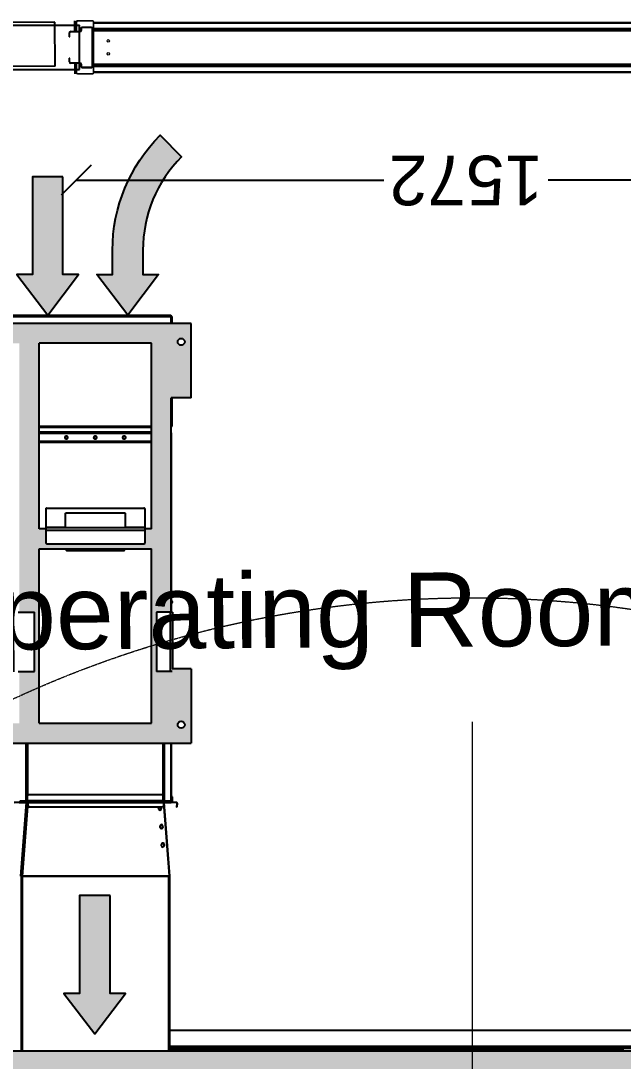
# Model space of a CAD drawing. Header units: millimetres. Extents: x 2822564 to 2991989, y -324396 to -253399.
# Drawn here: x 2904012 to 2905226, y -298661 to -296564 of the extents above; entities that cross this region are included whole.
import ezdxf

# ---------------------------------------------------------------- set-up
doc = ezdxf.new("R2010")
doc.units = ezdxf.units.MM
doc.linetypes.add('12017_XPLAN_GROUND$0$HIDDEN', pattern=[0.375, 0.25, -0.125])
for name, color, linetype in [('Azbilt', 10, 'Continuous'), ('LAF Detail', 7, 'Continuous'), ('name', 7, 'Continuous'), ('Runner', 30, 'Continuous'), ('Sliding Door 1500', 54, 'Continuous')]:
    doc.layers.add(name, color=color, linetype=linetype)
doc.layers.add('KATCHIN', color=253, linetype='12017_XPLAN_GROUND$0$HIDDEN', lineweight=5)
doc.styles.add('Annotative', font='arial.ttf')
doc.dimstyles.new('RUNNER saghf', dxfattribs={"dimtxt": 150, "dimasz": 60, "dimexe": 0.18, "dimexo": 0.0625, "dimgap": 0.09, "dimtad": 0, "dimtih": 1, "dimtoh": 1, "dimdec": 4, "dimzin": 0, "dimdsep": 46, "dimtxsty": 'Annotative', "dimblk": 'OBLIQUE', "dimcen": 0.09, "dimclrd": 140, "dimclre": 140, "dimclrt": 230, "dimazin": 0, "dimtfac": 1, "dimtdec": 4, "dimtofl": 0, "dimtmove": 0, "dimatfit": 3, "dimldrblk": 'OBLIQUE', "dimfxl": 1, "dimtolj": 1, "dimtzin": 0, "dimarcsym": 0})

# ---------------------------------------------------------------- blocks, each defined once
blk = doc.blocks.new('Azbilt UP25-N')
at = {"layer": 'Azbilt', "color": 85, "true_color": 0x58ba48}
blk.add_line((1897507.2, -343482.7), (1897507.1, -343393.7), dxfattribs=at)
for points in [[(1897507.1, -343393.7), (1896575, -343395.1), (1895696.4, -344292.2), (1895708.6, -349517.6), (1896616.5, -350393.6), (1900101.1, -350377.7), (1900981.1, -349472.1), (1900976.9, -347915)], [(1897507.2, -343482.7), (1896612.5, -343484), (1895785.5, -344328.4), (1895797.5, -349479.7), (1896652.3, -350304.5), (1900063.3, -350288.9), (1900892, -349436.1), (1900887.9, -347915.3)]]:
    blk.add_lwpolyline(points, dxfattribs=at)
blk = doc.blocks.new('_Oblique')
at = {"color": 0, "linetype": 'ByBlock', "lineweight": -2}
blk.add_line((-0.5, -0.5), (0.5, 0.5), dxfattribs=at)
blk = doc.blocks.new('*D26')
at = {"color": 140, "lineweight": -2, "ltscale": 10, "transparency": 16777216}
for p, q in [((337696.4, -1958494.3), (337696.4, -1958493.9)), ((337696.4, -1958494.1), (338338.1, -1958494.1)), ((339268.2, -1958494.1), (338626.5, -1958494.1)), ((339268.2, -1958494.3), (339268.2, -1958493.9))]:
    blk.add_line(p, q, dxfattribs=at)
at = {"layer": 'Defpoints', "color": 0, "ltscale": 10, "transparency": 16777216}
for p in [(339268.2, -1958494.1), (337696.4, -1958728.3, 0), (339268.2, -1958728.3, 0)]:
    blk.add_point(p, dxfattribs=at)
at = {"color": 140, "lineweight": -2, "ltscale": 10, "transparency": 16777216, "xscale": 60, "yscale": 60, "zscale": 60, "rotation": 180}
blk.add_blockref('_Oblique', (337696.4, -1958494.1), dxfattribs=at)
at = {"color": 140, "lineweight": -2, "ltscale": 10, "transparency": 16777216, "xscale": 60, "yscale": 60, "zscale": 60}
blk.add_blockref('_Oblique', (339268.2, -1958494.1), dxfattribs=at)
at = {"color": 230, "ltscale": 10, "transparency": 16777216, "insert": (338482.3, -1958494.1), "char_height": 100, "attachment_point": 5, "style": 'Annotative', "bg_fill": 3, "box_fill_scale": 1.1, "bg_fill_color": 256, "bg_fill_true_color": 13158600, "bg_fill_transparency": 0}
blk.add_mtext('\\A1;1572', dxfattribs=at)
blk = doc.blocks.new('Surgery Zone')
at = {"layer": 'KATCHIN', "color": 240, "ltscale": 1.1, "true_color": 0xed1f24}
blk.add_line((1610637.8, -562746.7, 0), (1610637.8, -560796.7, 0), dxfattribs=at)
at = {"layer": 'KATCHIN', "color": 85, "ltscale": 1.1, "true_color": 0x58ba48}
blk.add_circle((1610637.8, -562746.7, 0), 2200, dxfattribs=at)
blk = doc.blocks.new('LAF')
at = {"ltscale": 10}
h = blk.add_hatch(color=256, dxfattribs=at)
h.dxf.hatch_style = 1
h.set_gradient(color1=(192, 192, 192), color2=(0, 127, 255), name='INVHEMISPHERICAL')
h.paths.add_polyline_path([(3060.3, 825.7), (3060.3, 887), (2863.3, 887), (2863.3, 918.4), (2781.3, 856.3), (2863.3, 794.2), (2863.3, 825.7)])
edge = h.paths.add_edge_path()
edge.add_line((2912.3, 664.5), (2863.3, 664.5))
edge.add_line((2863.3, 664.5), (2863.3, 633))
edge.add_line((2863.3, 633), (2781.3, 695.2))
edge.add_line((2781.3, 695.2), (2863.3, 757.3))
edge.add_line((2863.3, 757.3), (2863.3, 725.8))
edge.add_line((2863.3, 725.8), (2912.3, 725.8))
edge.add_arc((2912.3, 397.9), 327.9, 45, 90, ccw=False)
edge.add_line((3144.2, 629.7), (3100.9, 586.4))
edge.add_arc((2912.3, 397.9), 266.7, 405, 450)
edge = h.paths.add_edge_path()
edge.add_line((2912.3, 1048.1), (2863.3, 1048.1))
edge.add_line((2863.3, 1048.1), (2863.3, 1079.6))
edge.add_line((2863.3, 1079.6), (2781.3, 1017.5))
edge.add_line((2781.3, 1017.5), (2863.3, 955.4))
edge.add_line((2863.3, 955.4), (2863.3, 986.9))
edge.add_line((2863.3, 986.9), (2912.3, 986.9))
edge.add_arc((2912.3, 1314.8), 327.9, 270, 315)
edge.add_line((3144.2, 1082.9), (3100.9, 1126.2))
edge.add_arc((2912.3, 1314.8), 266.7, 270, 315, ccw=False)
h = blk.add_hatch(color=150, dxfattribs=at)
h.dxf.hatch_style = 1
h.paths.add_polyline_path([(-273.8, 804.9), (-273.8, 866.2), (-470.8, 866.2), (-470.8, 897.7), (-552.7, 835.6), (-470.8, 773.4), (-470.8, 804.9)])
h.paths.add_polyline_path([(76.2, 804.9), (76.2, 866.2), (-120.8, 866.2), (-120.8, 897.7), (-202.7, 835.6), (-120.8, 773.4), (-120.8, 804.9)])
h.paths.add_polyline_path([(563, -606.2), (501.8, -606.2), (501.8, -803.2), (470.3, -803.2), (532.4, -885.2), (594.5, -803.2), (563, -803.2)])
h.paths.add_polyline_path([(563, -256.2), (501.8, -256.2), (501.8, -453.2), (470.3, -453.2), (532.4, -535.2), (594.5, -453.2), (563, -453.2)])
h.paths.add_polyline_path([(1174.1, 730.8), (1174.1, 792.1), (977.1, 792.1), (977.1, 823.6), (895.2, 761.4), (977.1, 699.3), (977.1, 730.8)])
h.paths.add_polyline_path([(1611.2, 730.8), (1611.2, 792.1), (1414.2, 792.1), (1414.2, 823.6), (1332.3, 761.4), (1414.2, 699.3), (1414.2, 730.8)])
at = {"layer": 'LAF Detail'}
h = blk.add_hatch(color=1, dxfattribs=at)
h.dxf.hatch_style = 1
h.paths.add_polyline_path([(1750, 1297.5), (-1750, 1297.5), (-1750, 1257.5), (1750, 1257.5)])
h.paths.add_polyline_path([(-1257.5, 1750), (-1297.5, 1750), (-1297.5, 1297.5), (-1257.5, 1297.5)])
h.paths.add_polyline_path([(1297.5, 1750), (1257.5, 1750), (1257.5, 1297.5), (1297.5, 1297.5)])
h.paths.add_polyline_path([(1297.5, -1297.5), (1257.5, -1297.5), (1257.5, -1750), (1297.5, -1750)])
h.paths.add_polyline_path([(1750, -1257.5), (-1750, -1257.5), (-1750, -1297.5), (1750, -1297.5)])
h.paths.add_polyline_path([(-1257.5, -1297.5), (-1297.5, -1297.5), (-1297.5, -1750), (-1257.5, -1750)])
h.paths.add_polyline_path([(2764.7, 1882.3), (2614.7, 1882.3), (2614.7, 1842.3), (2068.7, 1842.3), (2068.7, 1882.3), (1918.7, 1882.3), (1918.7, 567.3), (2068.7, 567.3), (2068.7, 604.8), (2183, 604.8), (2183, 609.8), (2063, 609.8), (2063, 637.3), (2183, 637.3), (2183, 607.3), (2614.7, 607.3), (2614.7, 567.3), (2764.7, 567.3)])
h.paths.add_polyline_path([(1958.7, 1802.3), (2724.7, 1802.3), (2724.7, 913.3), (2183, 913.3), (2183, 883.3), (2063, 883.3), (2063, 913.3), (1958.7, 913.3)], flags=16)
h.paths.add_polyline_path([(1958.9, 1526.8, 1), (1964, 1526.8, 1)], flags=0)
h.paths.add_polyline_path([(1958.9, 1314.6, 1), (1964, 1314.6, 1)], flags=0)
h.paths.add_polyline_path([(2151, 1529.4), (2152, 1529.4, -1), (2152, 1524.2), (2151, 1524.2, -1)], flags=0)
h.paths.add_polyline_path([(2148.9, 1526.8, -1), (2154, 1526.8, -1)], flags=0)
h.paths.add_polyline_path([(2151, 1317.2), (2152, 1317.2, -1), (2152, 1312), (2151, 1312, -1)], flags=0)
h.paths.add_polyline_path([(2154, 1314.6, -1), (2148.9, 1314.6, -1)], flags=0)
h.paths.add_polyline_path([(2000, 1717.6), (2001.5, 1718.9, -1), (2004.9, 1715), (2003.4, 1713.7, -1)], flags=0)
h.paths.add_polyline_path([(2257.9, 1477.7), (2257.9, 1478.7, -1), (2263.1, 1478.7), (2263.1, 1477.7, -1)], flags=0)
h.paths.add_polyline_path([(2257.9, 1363.7, -1), (2263.1, 1363.7), (2263.1, 1362.7, -1), (2257.9, 1362.7)], flags=0)
h.paths.add_polyline_path([(2562.4, 1106.3), (2724.7, 1249.4), (2724.7, 1249.7), (2562.1, 1106.3)], flags=0)
h.paths.add_polyline_path([(2556.8, 1105.2), (2557, 1105.2), (2557.2, 1105.3, 0.093249)], flags=0)
h.paths.add_polyline_path([(2308.7, 1100.3), (2551.5, 1100.3), (2555.3, 1103.7), (2555.3, 1104.3, -0.414214), (2557.3, 1106.3), (2557.3, 1105.2, 0.12943), (2555.3, 1104.3), (2555.3, 1100.4), (2552.5, 1097.8), (2544.7, 1097.8), (2544.7, 1096.6), (2326.7, 1096.6), (2307.7, 1096.6, 0.414214), (2306.5, 1095.3), (2306.5, 1036.7, 0.080761), (2306.5, 1036.3), (2306.5, 1036.3), (2330.5, 914.1), (2357.5, 914.1), (2544.1, 914.1), (2544.1, 913.8), (2544.1, 913.3), (2543.7, 913.3), (2419.6, 913.8), (2366, 913.8), (2357.6, 914.1), (2357.6, 913.3), (2357.5, 913.3), (2357.5, 914.1), (2327.5, 914.1), (2303.5, 1036.3), (1958.7, 1036.3), (1958.7, 1036.9), (2303, 1036.9), (2303, 1096.6), (2326.5, 1096.6), (2326.5, 1097.8), (2308.7, 1097.8)], flags=0)
h.paths.add_polyline_path([(2305.2, 1036.7, 0.09518), (2305.4, 1035.8, 0.113938), (2303.6, 1035.9), (2305.2, 1036.1)], flags=0)
h.paths.add_polyline_path([(2257.9, 1592.7), (2257.9, 1593.7, -1), (2263.1, 1593.7), (2263.1, 1592.7, -1)], flags=0)
h.paths.add_polyline_path([(2058.1, 1768.8), (2059.6, 1770.2, -1), (2063, 1766.3), (2061.5, 1764.9, -1)], flags=0)
h.paths.add_polyline_path([(2263.1, 1248.7), (2263.1, 1247.7, -1), (2257.9, 1247.7), (2257.9, 1248.7, -1)], flags=0)
h.paths.add_polyline_path([(2444, 1411.7, 0.956183), (2444, 1429.7, -0.066402)], flags=0)
h.paths.add_polyline_path([(2426.8, 1429.7), (2427.6, 1429.7, 0.022091), (2426.8, 1429.7, 11.266721), (2426.8, 1411.7), (2427.6, 1411.7, -0.022091), (2426.8, 1411.7, -11.266721)], flags=0)
h.paths.add_polyline_path([(2426.6, 1420.7, -1), (2326.6, 1420.7, -1)], flags=0)
h.paths.add_polyline_path([(2339.5, 1461.4, -1), (2332.5, 1461.4, -1)], flags=0)
h.paths.add_polyline_path([(2338.5, 1461.4, -1), (2333.5, 1461.4, -1)], flags=0)
h.paths.add_polyline_path([(2339.5, 1380, -1), (2332.5, 1380, -1)], flags=0)
h.paths.add_polyline_path([(2338.5, 1380, -1), (2333.5, 1380, -1)], flags=0)
h.paths.add_polyline_path([(2341, 1529.4), (2342, 1529.4, -1), (2342, 1524.2), (2341, 1524.2, -1)], flags=0)
h.paths.add_polyline_path([(2344, 1526.8, -1), (2338.9, 1526.8, -1)], flags=0)
h.paths.add_polyline_path([(2257.9, 1692.7), (2257.9, 1693.7, -1), (2263.1, 1693.7), (2263.1, 1692.7, -1)], flags=0)
h.paths.add_polyline_path([(2341, 1317.2), (2342, 1317.2, -1), (2342, 1312), (2341, 1312, -1)], flags=0)
h.paths.add_polyline_path([(2344, 1314.6, -1), (2338.9, 1314.6, -1)], flags=0)
h.paths.add_polyline_path([(1948.7, 1862.3, -1), (1962.7, 1862.3, -1)], flags=16)
h.paths.add_polyline_path([(2263.1, 1133.7), (2263.1, 1132.7, -1), (2257.9, 1132.7), (2257.9, 1133.7, -1)], flags=0)
h.paths.add_polyline_path([(2420.8, 1461.4, -1), (2413.8, 1461.4, -1)], flags=0)
h.paths.add_polyline_path([(2419.8, 1461.4, -1), (2414.8, 1461.4, -1)], flags=0)
h.paths.add_polyline_path([(2420.8, 1380, -1), (2413.8, 1380, -1)], flags=0)
h.paths.add_polyline_path([(2419.8, 1380, -1), (2414.8, 1380, -1)], flags=0)
h.paths.add_polyline_path([(2257.9, 1792.7), (2257.9, 1793.7, -1), (2263.1, 1793.7), (2263.1, 1792.7, -1)], flags=0)
h.paths.add_polyline_path([(2551.5, 1100.3, 0.016832), (2552, 1099.1), (2552.1, 1099.1), (2551.9, 1099.1), (2551.9, 1099), (2552, 1099, -0.00829)], flags=0)
h.paths.add_polyline_path([(2327.4, 1109.9), (2329.4, 1109.9, -1), (2329.4, 1104.7), (2327.4, 1104.7, -1)], flags=0)
h.paths.add_polyline_path([(2490.2, 1477.7), (2490.2, 1478.7, -1), (2495.4, 1478.7), (2495.4, 1477.7, -1)], flags=0)
h.paths.add_polyline_path([(2490.2, 1363.7, -1), (2495.4, 1363.7), (2495.4, 1362.7, -1), (2490.2, 1362.7)], flags=0)
h.paths.add_polyline_path([(2394, 1109.9), (2396, 1109.9, -1), (2396, 1104.7), (2394, 1104.7, -1)], flags=0)
h.paths.add_polyline_path([(1958.7, 873.3), (2310.7, 873.3), (2310.7, 647.3), (1958.7, 647.3)], flags=16)
h.paths.add_polyline_path([(2490.2, 1592.7), (2490.2, 1593.7, -1), (2495.4, 1593.7), (2495.4, 1592.7, -1)], flags=0)
h.paths.add_polyline_path([(2490.2, 1248.7, -1), (2495.4, 1248.7), (2495.4, 1247.7, -1), (2490.2, 1247.7)], flags=0)
h.paths.add_polyline_path([(2531, 1529.4), (2532, 1529.4, -1), (2532, 1524.2), (2531, 1524.2, -1)], flags=0)
h.paths.add_polyline_path([(2534, 1526.8, -1), (2528.9, 1526.8, -1)], flags=0)
h.paths.add_polyline_path([(2531, 1317.2), (2532, 1317.2, -1), (2532, 1312), (2531, 1312, -1)], flags=0)
h.paths.add_polyline_path([(2534, 1314.6, -1), (2528.9, 1314.6, -1)], flags=0)
h.paths.add_polyline_path([(2490.2, 1692.7), (2490.2, 1693.7, -1), (2495.4, 1693.7), (2495.4, 1692.7, -1)], flags=0)
h.paths.add_polyline_path([(2460.7, 1109.9), (2462.7, 1109.9, -1), (2462.7, 1104.7), (2460.7, 1104.7, -1)], flags=0)
h.paths.add_polyline_path([(2495.4, 1133.7), (2495.4, 1132.7, -1), (2490.2, 1132.7), (2490.2, 1133.7, -1)], flags=0)
h.paths.add_polyline_path([(2490.2, 1792.7), (2490.2, 1793.7, -1), (2495.4, 1793.7), (2495.4, 1792.7, -1)], flags=0)
h.paths.add_polyline_path([(2527.4, 1109.9), (2529.4, 1109.9, -1), (2529.4, 1104.7), (2527.4, 1104.7, -1)], flags=0)
h.paths.add_polyline_path([(2322.7, 860.3), (2350.7, 860.3), (2350.7, 873.3), (2724.7, 873.3), (2724.7, 647.3), (2350.7, 647.3), (2350.7, 660.3), (2322.7, 660.3, -0.414214), (2320.7, 662.3), (2320.7, 858.3, -0.414214)], flags=16)
h.paths.add_polyline_path([(2561.8, 1122.2), (2563.3, 1123.5, -1), (2566.7, 1119.6), (2565.2, 1118.3, -1)], flags=0)
h.paths.add_polyline_path([(2353.8, 820.3), (2353.8, 860.3), (2353.7, 820.3)], flags=0)
h.paths.add_polyline_path([(2578.9, 1095.3, -1), (2573.8, 1095.3, -1)], flags=0)
h.paths.add_polyline_path([(2619.9, 1173.4), (2621.4, 1174.7, -1), (2624.8, 1170.8), (2623.3, 1169.5, -1)], flags=0)
h.paths.add_polyline_path([(2392.3, 858.8), (2392.3, 662.3), (2392.2, 661.9), (2392, 660.7), (2391.5, 660.5), (2391.7, 660.7), (2391.9, 660.9), (2392, 661.2), (2392.2, 661.6), (2392.2, 661.9), (2392.3, 662.3), (2392.3, 858.3), (2392.2, 858.7), (2392, 859.9), (2391.8, 860)], flags=0)
h.paths.add_polyline_path([(2383.4, 818.3), (2383.2, 818.3), (2383.2, 702.3), (2383.2, 701.9), (2383, 700.7), (2382.1, 700.3), (2381.9, 700.3), (2382.2, 700.4), (2382.4, 700.5), (2382.6, 700.7), (2382.8, 700.9), (2383, 701.2), (2383.1, 701.6), (2383.2, 701.9), (2383.2, 702.3), (2383.2, 818.3), (2383.2, 818.7), (2383, 819.9), (2382.8, 820)], flags=0)
h.paths.add_polyline_path([(2623.3, 1770.2), (2624.8, 1768.8, -1), (2621.4, 1764.9), (2619.9, 1766.3, -1)], flags=0)
h.paths.add_polyline_path([(2678, 1224.6), (2679.5, 1225.9, -1), (2682.9, 1222), (2681.4, 1220.7, -1)], flags=0)
h.paths.add_polyline_path([(2721, 1529.4), (2722, 1529.4, -1), (2722, 1524.2), (2721, 1524.2, -1)], flags=0)
h.paths.add_polyline_path([(2724, 1526.8, -1), (2718.9, 1526.8, -1)], flags=0)
h.paths.add_polyline_path([(2721, 1317.2), (2722, 1317.2, -1), (2722, 1312), (2721, 1312, -1)], flags=0)
h.paths.add_polyline_path([(2724, 1314.6, -1), (2718.9, 1314.6, -1)], flags=0)
h.paths.add_polyline_path([(2681.4, 1718.9), (2682.9, 1717.6, -1), (2679.5, 1713.7), (2678, 1715, -1)], flags=0)
h.paths.add_polyline_path([(2665.4, 1096), (2667.3, 1092.8, 0.483498), (2670.4, 1095.3, 0.867202)], flags=0)
h.paths.add_polyline_path([(1962.7, 587.3, -1), (1948.7, 587.3, -1)], flags=16)
h.paths.add_polyline_path([(2537.3, 819.3), (2537.3, 818.3, -1), (2532.1, 818.3), (2532.1, 819.3, -1)], flags=0)
h.paths.add_polyline_path([(2537.3, 818.8, -1), (2532.2, 818.8, -1)], flags=0)
h.paths.add_polyline_path([(2720.7, 1862.3, -1), (2734.7, 1862.3, -1)], flags=16)
h.paths.add_polyline_path([(2537.3, 761.1), (2537.3, 760.1, -1), (2532.1, 760.1), (2532.1, 761.1, -1)], flags=0)
h.paths.add_polyline_path([(2537.3, 760.6, -1), (2532.2, 760.6, -1)], flags=0)
h.paths.add_polyline_path([(2537.3, 702.8), (2537.3, 701.8, -1), (2532.1, 701.8), (2532.1, 702.8, -1)], flags=0)
h.paths.add_polyline_path([(2537.3, 702.3, -1), (2532.2, 702.3, -1)], flags=0)
h.paths.add_polyline_path([(2734.7, 587.3, -1), (2720.7, 587.3, -1)], flags=16)
h.paths.add_polyline_path([(1297.5, 1257.5), (1257.5, 1257.5), (1257.5, -1257.5), (1297.5, -1257.5)])
h.paths.add_polyline_path([(-1257.5, 1257.5), (-1297.5, 1257.5), (-1297.5, -1257.5), (-1257.5, -1257.5)])
at = {"ltscale": 10}
for points in [[(3060.3, 825.7), (3060.3, 887), (2863.3, 887), (2863.3, 918.4), (2781.3, 856.3), (2863.3, 794.2), (2863.3, 825.7)], [(1611.2, 730.8), (1611.2, 792.1), (1414.2, 792.1), (1414.2, 823.6), (1332.3, 761.4), (1414.2, 699.3), (1414.2, 730.8)]]:
    blk.add_lwpolyline(points, close=True, dxfattribs=at)
blk.add_lwpolyline([(2912.3, 664.5), (2863.3, 664.5), (2863.3, 633), (2781.3, 695.2), (2863.3, 757.3), (2863.3, 725.8), (2912.3, 725.8, -0.198912), (3144.2, 629.7), (3100.9, 586.4, 0.198912)], format="xyb", close=True, dxfattribs=at)
at = {"layer": 'LAF Detail', "color": 3, "linetype": 'Continuous', "lineweight": 25}
for p, q in [((1918.7, 1882.3), (1918.7, 567.3)), ((2764.7, 567.3), (2764.7, 1882.3)), ((1297.5, -1257.5), (1297.5, 1257.5)), ((2778.3, 606.3), (2778.3, 1106.3)), ((2780.3, 1104.3), (2780.3, 608.3)), ((2781.3, 1104.3), (2781.3, 608.3)), ((1798.7, 924.1), (1799.6, 896.6)), ((1799.4, 924.2), (1800.3, 896.6)), ((1650.6, 909.9), (1297.5, 909.9)), ((1650.5, 909.6), (1297.5, 909.6)), ((1650.7, 908.2), (1297.5, 908.2)), ((1650.2, 909.7), (1650.2, 909.9)), ((1650.5, 611.6), (1650.5, 909.6)), ((1650.6, 909.9), (1650.7, 910.6)), ((1650.6, 909.9), (1650.6, 910.6)), ((1650.6, 909.9), (1650.6, 908.2)), ((1650.6, 909.9), (1650.7, 909.9)), ((1650.7, 910.6), (1650.7, 612.3)), ((1650.9, 910.6), (1650.7, 908.2)), ((1650.7, 910.6), (1798.7, 899.2)), ((1799.5, 896.7), (1650.7, 908.2)), ((1650.8, 909.9), (1798.6, 898.5)), ((1650.8, 909.5), (1650.9, 909.9)), ((1650.8, 909.5), (1799.5, 898.1)), ((1798.8, 913.8), (1798.8, 900.3)), ((1800.1, 901.6), (1800.1, 914.1)), ((1802.3, 911.8), (1802.3, 897.8)), ((2063, 915.8), (2063, 883.3)), ((2183, 915.8), (2183, 883.3)), ((1790.2, 893.3), (1790.2, 625.4)), ((1800.2, 896.3), (1793.2, 896.3)), ((1798.3, 898.5), (1798.3, 899.2)), ((1798.3, 896.7), (1798.3, 896.3)), ((1799.5, 896.7), (1798.3, 896.7)), ((1798.7, 899.2), (1798.6, 898.5)), ((1798.6, 898.2), (1798.6, 898.5)), ((1798.6, 896.3), (1798.6, 896.7)), ((1798.8, 900.3), (1799.4, 900.3)), ((1798.8, 896.3), (1798.8, 622.4)), ((1799.6, 896.6), (1800.3, 896.6)), ((1802.3, 901.6), (1800.1, 901.6)), ((1800.2, 898.1), (1800.3, 898)), ((1800.2, 897.1), (1813.3, 897.1)), ((1800.2, 896.6), (1800.2, 622.4)), ((1800.2, 896.3), (1800.2, 622.4)), ((1800.2, 878.5), (1800.2, 883.4)), ((1800.2, 883.4), (1800.2, 878.5)), ((1800.2, 883.4), (1800.2, 883.4)), ((1800.3, 899.1), (1802.3, 899.1)), ((1800.3, 622.1), (1800.3, 899.1)), ((1801.6, 899.1), (1801.6, 897.1)), ((1918.7, 897.8), (1801.6, 897.8)), ((1801.7, 897.8), (1801.7, 899.1)), ((1918.7, 900.3), (1802.3, 900.3)), ((1802.6, 897.4), (1802.6, 897.1)), ((1802.8, 897.1), (1802.8, 624)), ((1814.7, 896.6), (1918.7, 896.6)), ((1815.3, 895.1), (1815.3, 626)), ((2063, 883.3), (2183, 883.3)), ((1800.2, 878.5), (1800.2, 878.5)), ((1958.7, 873.3), (2310.7, 873.3)), ((1958.7, 873.3), (1958.7, 647.3)), ((2310.7, 873.3), (2310.7, 647.3)), ((2390.9, 860.3), (2322.7, 860.3)), ((2348.2, 860.3), (2348.2, 660.3)), ((2350.7, 873.3), (2724.7, 873.3)), ((2350.7, 860.3), (2350.7, 873.3)), ((2353.2, 860.3), (2353.2, 660.3)), ((2353.8, 860.3), (2353.8, 820.3)), ((2524.7, 647.3), (2524.7, 873.3)), ((2525.3, 647.3), (2525.3, 873.3)), ((2526.6, 647.3), (2526.6, 873.3)), ((2542.8, 647.3), (2542.8, 873.3)), ((2545.3, 647.3), (2545.3, 873.3)), ((2555.3, 647.3), (2555.3, 873.3)), ((2557.3, 647.3), (2557.3, 873.3)), ((2724.7, 647.3), (2724.7, 873.3)), ((2320.7, 858.3), (2320.7, 662.3)), ((2392.3, 858.3), (2392.3, 662.3)), ((2310.7, 819.8), (2309.2, 819.8)), ((2353.2, 820.3), (2381.9, 820.3)), ((2383.2, 818.3), (2381.4, 818.3)), ((2383.2, 818.3), (2383.2, 702.3)), ((2532.1, 819.3), (2532.1, 818.3)), ((2537.3, 818.3), (2537.3, 819.3)), ((1800.2, 797.4), (1800.2, 802.3)), ((1800.2, 802.3), (1800.2, 797.4)), ((1800.2, 802.3), (1800.2, 802.3)), ((1800.2, 797.4), (1800.2, 797.4)), ((2307.2, 817.8), (2307.2, 702.8)), ((2532.1, 761.1), (2532.1, 760.1)), ((2537.3, 760.1), (2537.3, 761.1)), ((1800.2, 716.4), (1800.2, 721.3)), ((1800.2, 721.3), (1800.2, 716.4)), ((1800.2, 721.3), (1800.2, 721.3)), ((1800.2, 716.4), (1800.2, 716.4)), ((2309.2, 700.8), (2310.7, 700.8)), ((2381.9, 700.3), (2353.2, 700.3)), ((2353.8, 700.3), (2353.8, 660.3)), ((2381.4, 702.3), (2383.2, 702.3)), ((2532.1, 702.8), (2532.1, 701.8)), ((2537.3, 701.8), (2537.3, 702.8)), ((2390.9, 660.3), (2322.7, 660.3)), ((2350.7, 647.3), (2350.7, 660.3)), ((1748.7, 629.7), (1751.7, 629.9)), ((1785.8, 632.6), (1788.8, 632.8)), ((1800.2, 635.4), (1800.2, 640.3)), ((1800.2, 640.3), (1800.2, 635.4)), ((1800.2, 640.3), (1800.2, 640.3)), ((1800.2, 635.4), (1800.2, 635.4)), ((1958.7, 647.3), (2310.7, 647.3)), ((2063, 605.5), (2063, 637.3)), ((2183, 637.3), (2063, 637.3)), ((2183, 604.8), (2183, 637.3)), ((2350.7, 647.3), (2724.7, 647.3)), ((1297.5, 612), (1650.2, 612)), ((1650.6, 610.6), (1297.5, 610.6)), ((1299.4, 610.6), (1299.4, -302.6)), ((1300.4, 610.6), (1300.4, -302.6)), ((1301.4, 610.6), (1301.4, -302.6)), ((1302.4, -303.6), (1302.4, 610.6)), ((1303.4, 62.2), (1303.4, 610.6)), ((1304, 610.6), (1304, 62.2)), ((1305.1, 610.6), (1305.1, 62.2)), ((1306.4, 610.6), (1306.4, 62.2)), ((1307.5, 610.6), (1307.5, -1257.5)), ((1340.1, 610.6), (1340.1, -1257.5)), ((1650.2, 612.3), (1650.5, 612.3)), ((1650.2, 612), (1650.2, 612.3)), ((1650.2, 612.3), (1650.5, 612.3)), ((1650.2, 610.9), (1650.2, 611.4)), ((1650.6, 611.3), (1650.2, 611.3)), ((1650.6, 611.3), (1650.6, 612.3)), ((1650.6, 611.3), (1650.6, 610.6)), ((1650.8, 611.3), (1650.6, 611.3)), ((1650.6, 611.3), (1650.7, 610.6)), ((1798.7, 622), (1650.7, 610.6)), ((1650.7, 612.3), (1650.9, 612.3)), ((1650.8, 611.3), (1650.7, 612.3)), ((1650.7, 611.7), (1650.8, 611.7)), ((1650.7, 611.6), (1650.8, 611.6)), ((1650.7, 611.3), (1650.8, 611.3)), ((1650.8, 612.3), (1650.9, 610.9)), ((1650.8, 611.3), (1650.8, 611.6)), ((1650.8, 610.6), (1650.8, 611.3)), ((1650.9, 610.9), (1798.3, 622.3)), ((1650.9, 612.3), (1650.9, 610.9)), ((1650.9, 610.9), (1650.9, 610.9)), ((1711.5, 626.8), (1714.5, 627.1)), ((1711.6, 621.6), (1711.8, 621.7)), ((1711.8, 621.7), (1711.6, 621.6)), ((1714.7, 621.9), (1711.7, 621.7)), ((1711.8, 621.7), (1711.7, 621.7)), ((1711.8, 621.7), (1714.7, 621.9)), ((1714.8, 621.9), (1711.8, 621.7)), ((1711.9, 621.7), (1711.8, 621.7)), ((1714.9, 621.9), (1711.9, 621.7)), ((1714.7, 621.9), (1715, 621.9)), ((1714.7, 621.9), (1714.7, 621.9)), ((1714.9, 621.9), (1714.8, 621.9)), ((1748.8, 624.5), (1748.9, 624.5)), ((1749, 624.5), (1748.8, 624.5)), ((1748.9, 624.5), (1751.9, 624.7)), ((1751.8, 624.7), (1748.9, 624.5)), ((1748.9, 624.5), (1748.9, 624.5)), ((1752, 624.7), (1749, 624.5)), ((1749.1, 624.5), (1749, 624.5)), ((1752, 624.7), (1749.1, 624.5)), ((1751.9, 624.7), (1751.8, 624.7)), ((1751.9, 624.7), (1752.2, 624.8)), ((1752, 624.7), (1752, 624.7)), ((1785.9, 627.4), (1786.1, 627.4)), ((1789, 627.6), (1786, 627.4)), ((1786.2, 627.4), (1786, 627.4)), ((1786.1, 627.4), (1786, 627.4)), ((1786.1, 627.4), (1789.1, 627.6)), ((1789.2, 627.6), (1786.2, 627.4)), ((1789.1, 627.6), (1786.2, 627.4)), ((1786.2, 627.4), (1786.2, 627.4)), ((1789.1, 627.6), (1789, 627.6)), ((1789.1, 627.6), (1789.4, 627.6)), ((1789.2, 627.6), (1789.1, 627.6)), ((1793.2, 622.4), (1800.2, 622.4)), ((1798.1, 622.3), (1798.1, 621.9)), ((1798.3, 622.4), (1798.3, 622.3)), ((1798.3, 622.3), (1798.3, 621.9)), ((1798.3, 622.3), (1798.3, 621.9)), ((1798.7, 622), (1798.7, 622.4)), ((1799.5, 622.1), (1798.7, 597)), ((1798.8, 620.8), (1798.8, 607.3)), ((1798.8, 609.3), (1799.1, 609.3)), ((1800.3, 624.6), (1799.4, 597)), ((1799.5, 622.1), (1800.2, 622.1)), ((1799.8, 609.3), (1800.1, 609.3)), ((1800.1, 619.6), (1800.1, 607.1)), ((1800.1, 619.6), (1802.3, 619.6)), ((1800.2, 624.6), (1800.3, 624.6)), ((1813.3, 624), (1800.2, 624)), ((1800.3, 623.1), (1800.2, 623.1)), ((1800.3, 622.1), (1802.3, 622.1)), ((1801.6, 622.1), (1801.6, 624)), ((1801.6, 623.3), (1918.7, 623.3)), ((1801.7, 623.3), (1801.7, 622.1)), ((1802.3, 623.3), (1802.3, 609.3)), ((1802.3, 620.8), (1918.7, 620.8)), ((1802.6, 623.8), (1802.6, 624)), ((1918.7, 624.6), (1814.7, 624.6)), ((2183, 609.8), (2063, 609.8)), ((2780.3, 611.3), (2781.3, 611.3)), ((2781.3, 608.3), (2780.3, 608.3)), ((1789.3, 595.9), (1789.3, 596.6)), ((1797.9, 596.3), (1789.3, 596.6)), ((1797.9, 595.6), (1789.3, 595.9)), ((1792.3, 596.5), (1792.3, 595.8)), ((1797.9, 596.3), (1797.9, 595.6)), ((1798.7, 597), (1799.4, 597)), ((1799, 607.3), (1798.8, 607.3)), ((1800.1, 607.3), (1799.7, 607.3)), ((1800.1, 607.1), (1918.7, 607.1)), ((1802.6, 605.8), (1810.1, 605.8)), ((1802.6, 605.8), (1802.6, 604.6)), ((1802.6, 604.6), (1810.1, 604.6)), ((1804.3, 607.3), (1918.7, 607.3)), ((1810.1, 604.6), (1810.1, 605.8)), ((2068.7, 567.3), (2068.7, 605.5)), ((2183, 604.8), (2068.7, 604.8)), ((2183, 607.3), (2614.7, 607.3)), ((2183, 607.1), (2357.5, 607.1)), ((2201.2, 605.8), (2199.9, 607.1)), ((2201.2, 605.8), (2202.1, 606.7)), ((2202.1, 606.7), (2201.7, 607.1)), ((2204.2, 607.1), (2203.8, 606.7)), ((2203.8, 606.7), (2204.7, 605.8)), ((2206, 607.1), (2204.7, 605.8)), ((2357.5, 607.3), (2357.5, 607.1)), ((2357.6, 607.3), (2357.6, 607.1)), ((2357.6, 607.1), (2544.1, 607.1)), ((2358.5, 607.3), (2358.5, 607.1)), ((2543.7, 607.3), (2543.7, 607.1)), ((2544.1, 607.3), (2544.1, 607.1)), ((2557.3, 606.3), (2557.3, 607.3)), ((2614.7, 606.3), (2557.3, 606.3)), ((2614.7, 567.3), (2614.7, 607.3)), ((2764.7, 607.5), (2778.3, 607.5)), ((2778.3, 606.3), (2764.7, 606.3)), ((2068.7, 567.3), (1918.7, 567.3)), ((2614.7, 567.3), (2764.7, 567.3)), ((1302.4, 62.2), (1306.4, 62.2)), ((1306.4, 60.4), (1302.4, 60.4)), ((1306.4, -87.8), (1306.4, 62.2)), ((1302.4, 21.1), (1306.4, 21.1)), ((1302.4, 12.2), (1306.4, 12.2)), ((1306.4, 6.2), (1302.4, 6.2)), ((1302.4, -31.7), (1306.4, -31.7)), ((1306.4, -37.7), (1302.4, -37.7)), ((1302.4, -46.6), (1306.4, -46.6)), ((1302.4, -85.9), (1306.4, -85.9)), ((1306.4, -87.8), (1302.4, -87.8)), ((1303.4, -302.6), (1303.4, -87.8)), ((1304, -87.8), (1304, -912.2)), ((1305.1, -87.8), (1305.1, -912.2)), ((1306.4, -87.8), (1306.4, -912.2)), ((1297.5, -302.6), (1303.4, -302.6)), ((1297.5, -303.6), (1302.4, -303.6)), ((1300.4, -300.6), (1299.4, -300.6)), ((1300.4, -301.4), (1299.4, -301.4)), ((1299.4, -301.6), (1300.4, -301.6)), ((1301.4, -299.8), (1302.4, -299.8)), ((1302.4, -301.6), (1301.4, -301.6)), ((1301.4, -301.6), (1302.4, -301.6)), ((1302.8, -302.6), (1302.8, -303.9))]:
    blk.add_line(p, q, dxfattribs=at)
at = {"layer": 'LAF Detail', "color": 3, "linetype": 'Continuous', "lineweight": 25, "flags": 128}
for points in [[(1650.9, 909.8), (1651.7, 909.6), (1651.9, 909.5)], [(1797.9, 898.2), (1797.9, 898.4), (1797.9, 898.5)], [(1800.2, 883.4), (1800.2, 884.3), (1800.2, 885.2), (1800.2, 885.7), (1800.2, 885.9), (1800.2, 885.7), (1800.2, 885.2), (1800.2, 884.3), (1800.2, 883.4)], [(1800.2, 878.5), (1800.2, 877.5), (1800.2, 876.7), (1800.2, 876.1), (1800.2, 875.9), (1800.2, 876.1), (1800.2, 876.7), (1800.2, 877.5), (1800.2, 878.5)], [(2392.3, 858.3), (2392.2, 858.7), (2392.2, 859.1), (2392, 859.4), (2391.9, 859.7), (2391.7, 860), (2391.5, 860.2), (2391.2, 860.3), (2390.9, 860.3)], [(2381.9, 820.3), (2382.2, 820.3), (2382.4, 820.2), (2382.6, 820), (2382.8, 819.7), (2383, 819.4), (2383.1, 819.1), (2383.2, 818.7), (2383.2, 818.3)], [(1800.2, 802.3), (1800.2, 803.3), (1800.2, 804.1), (1800.2, 804.7), (1800.2, 804.9), (1800.2, 804.7), (1800.2, 804.1), (1800.2, 803.3), (1800.2, 802.3)], [(1800.2, 797.4), (1800.2, 796.5), (1800.2, 795.6), (1800.2, 795.1), (1800.2, 794.9), (1800.2, 795.1), (1800.2, 795.6), (1800.2, 796.5), (1800.2, 797.4)], [(1800.2, 721.3), (1800.2, 722.3), (1800.2, 723.1), (1800.2, 723.7), (1800.2, 723.9), (1800.2, 723.7), (1800.2, 723.1), (1800.2, 722.3), (1800.2, 721.3)], [(1800.2, 716.4), (1800.2, 715.4), (1800.2, 714.6), (1800.2, 714), (1800.2, 713.9), (1800.2, 714), (1800.2, 714.6), (1800.2, 715.4), (1800.2, 716.4)], [(2383.2, 702.3), (2383.2, 701.9), (2383.1, 701.6), (2383, 701.2), (2382.8, 700.9), (2382.6, 700.7), (2382.4, 700.5), (2382.2, 700.4), (2381.9, 700.3)], [(2390.9, 660.3), (2391.2, 660.4), (2391.5, 660.5), (2391.7, 660.7), (2391.9, 660.9), (2392, 661.2), (2392.2, 661.6), (2392.2, 661.9), (2392.3, 662.3)], [(1752.6, 629.8), (1752.5, 629.8), (1751.7, 629.9)], [(1789.8, 632.6), (1789.7, 632.7), (1788.9, 632.8)], [(1800.2, 640.3), (1800.2, 641.3), (1800.2, 642.1), (1800.2, 642.6), (1800.2, 642.8), (1800.2, 642.6), (1800.2, 642.1), (1800.2, 641.3), (1800.2, 640.3)], [(1800.2, 635.4), (1800.2, 634.4), (1800.2, 633.6), (1800.2, 633), (1800.2, 632.8), (1800.2, 633), (1800.2, 633.6), (1800.2, 634.4), (1800.2, 635.4)], [(1650.7, 610.6), (1651.4, 610.8), (1651.7, 611)], [(1715.5, 626.9), (1715.4, 626.9), (1714.6, 627.1)], [(1799.9, 622.1), (1799.7, 622.3), (1799.5, 622.4)]]:
    blk.add_lwpolyline(points, dxfattribs=at)
at = {"layer": 'LAF Detail', "color": 3, "linetype": 'Continuous', "lineweight": 25}
for centre, radius in [((2534.7, 818.8), 2.55), ((2534.7, 760.6), 2.55), ((2534.7, 702.3), 2.55), ((1955.7, 587.3), 7), ((2727.7, 587.3), 7)]:
    blk.add_circle(centre, radius, dxfattribs=at)
for centre, radius, start, end in [((1649.5, 909.7), 0.757, 351.2727, 14.141), ((1650.6, 908.5), 0.351, 85.2868, 97.7401), ((1650.6, 909.2), 1.4, 85.603, 90), ((1650.6, 909.2), 0.7, 85.603, 90), ((1793.2, 893.3), 3, 90, 180), ((1797.1, 898.3), 0.713, 354.1756, 19.9577), ((1798.7, 899.9), 1.4, 265.603, 301.853), ((1798.7, 899.9), 0.7, 265.603, 1.853), ((1801.3, 900.3), 2.5, 180, 204.9747), ((1804.5, 903.4), 4.74, 202.3303, 242.6565), ((1801.3, 900.3), 1.25, 196.5815, 270), ((1801.7, 897), 1.01, 5.2077, 51.9977), ((1813.3, 895.1), 2, 0, 90), ((2322.7, 858.3), 2, 90, 180), ((2309.2, 817.8), 2, 90, 180), ((2534.7, 819.3), 2.6, 0, 180), ((2534.7, 818.3), 2.6, 180, 0), ((2534.7, 761.1), 2.6, 0, 180), ((2534.7, 760.1), 2.6, 180, 0), ((2309.2, 702.8), 2, 180, 270), ((2534.7, 702.8), 2.6, 0, 180), ((2534.7, 701.8), 2.6, 180, 0), ((2322.7, 662.3), 2, 180, 270), ((1748.9, 627.1), 2.6, 94.6022, 274.088), ((1751.8, 627.3), 2.6, 274.6022, 94.088), ((1751.8, 627.3), 2.6, 274.6163, 89.7114), ((1786.1, 630), 2.6, 94.6022, 274.088), ((1789, 630.2), 2.57, 63.3509, 94.3902), ((1788.9, 630.2), 2.57, 61.4433, 89.972), ((1641.1, 611.2), 9.13, 356.3433, 5.1409), ((1644.7, 611.3), 5.59, 0.8755, 6.644), ((1650.6, 613.7), 1.4, 266.1252, 272.3611), ((1650.6, 612.7), 0.351, 262.2599, 274.7132), ((1650.6, 612), 0.7, 270, 274.397), ((1650.6, 612), 1.4, 270, 274.397), ((1711.7, 624.2), 2.6, 94.6022, 274.088), ((1714.7, 624.5), 2.6, 274.6022, 94.088), ((1714.6, 624.5), 2.6, 274.6239, 89.7037), ((1788.9, 630.2), 2.57, 274.4068, 298.5537), ((1789, 630.2), 2.57, 274.4057, 296.6417), ((1793.2, 625.4), 3, 180, 270), ((1797.3, 622.2), 0.578, 330.1482, 6.364), ((1798.7, 621.3), 0.7, 358.147, 94.397), ((1801.3, 620.8), 2.5, 155.0238, 180), ((1801.3, 620.8), 1.25, 90, 163.4185), ((1804.4, 617.8), 4.68, 117.0753, 157.9765), ((1801.7, 624.1), 1.01, 308.0023, 354.7923), ((1804.3, 609.3), 2, 180, 270), ((1813.3, 626), 2, 270, 0), ((2777.6, 611.5), 4.06, 280.5775, 312.5526), ((2778.3, 608.3), 2, 270, 0), ((1798, 597), 1.4, 268.147, 358.147), ((1798, 597), 0.7, 268.147, 358.147), ((1802.6, 607.1), 2.5, 180, 270), ((1802.6, 607.1), 1.25, 180, 270), ((2203, 607.6), 2.5, 225, 315), ((2203, 607.6), 1.25, 225, 315), ((2557.3, 608.3), 2, 210, 270), ((2778.4, 608.2), 0.858, 266.5077, 327.7139)]:
    blk.add_arc(centre, radius, start, end, dxfattribs=at)
blk = doc.blocks.new('Sliding Door 1500')
at = {"layer": 'Sliding Door 1500', "color": 240, "linetype": 'Continuous', "lineweight": 15, "extrusion": (0, 6.69664e-08, 1)}
for p, q in [((339232.3, -1958710.8, 0), (337732.3, -1958710.8, 0)), ((339232.3, -1958713.3, 0), (337732.3, -1958713.3, 0)), ((339232.3, -1958723, 0), (337732.3, -1958723, 0)), ((339232.3, -1958724.5, 0), (337732.3, -1958724.5, 0)), ((339232.3, -1958725.5, 0), (337732.3, -1958725.5, 0)), ((339232.3, -1958726, 0), (337732.3, -1958726, 0)), ((339232.3, -1958728.5, 0), (337732.3, -1958728.5, 0)), ((339232.3, -1958795, 0), (337732.3, -1958795, 0)), ((339232.3, -1958797.5, 0), (337732.3, -1958797.5, 0)), ((339232.3, -1958798, 0), (337732.3, -1958798, 0)), ((339232.3, -1958799, 0), (337732.3, -1958799, 0)), ((339232.3, -1958800.5, 0), (337732.3, -1958800.5, 0)), ((339232.3, -1958810.3, 0), (337732.3, -1958810.3, 0)), ((339232.3, -1958812.8, 0), (337732.3, -1958812.8, 0))]:
    blk.add_line(p, q, dxfattribs=at)
at = {"layer": 'Sliding Door 1500', "color": 122, "linetype": 'Continuous', "lineweight": 15, "extrusion": (0, 6.69664e-08, 1)}
for p, q in [((339232.3, -1958710.8, 0), (339233.3, -1958710.8, 0)), ((339232.3, -1958710.8, 0), (339232.3, -1958723, 0)), ((339232.3, -1958713.3, 0), (339232.3, -1958723, 0)), ((339233.3, -1958710.8, 0), (339233.3, -1958812.8, 0)), ((339234.8, -1958709.3, 0), (339234.8, -1958708.3, 0)), ((339265.7, -1958708.3, 0), (339234.8, -1958708.3, 0)), ((339265.7, -1958709.3, 0), (339234.8, -1958709.3, 0)), ((339265.7, -1958708.3, 0), (339265.7, -1958709.3, 0)), ((339267.2, -1958710.8, 0), (339268.2, -1958710.8, 0)), ((339267.2, -1958728.3, 0), (339267.2, -1958710.8, 0)), ((339268.2, -1958728.3, 0), (339268.2, -1958710.8, 0)), ((339232.3, -1958723, 0), (339232.3, -1958724.5, 0)), ((339232.3, -1958724.5, 0), (339232.3, -1958725.5, 0)), ((339232.3, -1958725.5, 0), (339232.3, -1958726, 0)), ((339232.3, -1958726, 0), (339232.3, -1958728.5, 0)), ((339232.3, -1958728.5, 0), (339232.3, -1958795, 0)), ((339234.3, -1958723.8, 0), (339234.3, -1958799.8, 0)), ((339235.8, -1958723.8, 0), (339235.8, -1958799.8, 0)), ((339255.7, -1958720.8, 0), (339237.3, -1958720.8, 0)), ((339255.7, -1958722.3, 0), (339237.3, -1958722.3, 0)), ((339257.2, -1958727.8, 0), (339257.2, -1958723.8, 0)), ((339258.7, -1958727.8, 0), (339258.7, -1958723.8, 0)), ((339260.2, -1958729.3, 0), (339279.2, -1958729.3, 0)), ((339260.2, -1958730.8, 0), (339260.2, -1958729.3, 0)), ((339260.2, -1958730.8, 0), (339279.2, -1958730.8, 0)), ((339267.2, -1958728.3, 0), (339268.2, -1958728.3, 0)), ((339279.2, -1958729.3, 0), (339279.2, -1958730.8, 0)), ((339280.7, -1958732.3, 0), (339282.2, -1958732.3, 0)), ((339280.7, -1958732.3, 0), (339280.7, -1958740.3, 0)), ((339282.2, -1958732.3, 0), (339282.2, -1958740.3, 0)), ((339280.7, -1958740.3, 0), (339282.2, -1958740.3, 0)), ((339232.3, -1958795, 0), (339232.3, -1958797.5, 0)), ((339232.3, -1958797.5, 0), (339232.3, -1958798, 0)), ((339232.3, -1958798, 0), (339232.3, -1958799, 0)), ((339232.3, -1958799, 0), (339232.3, -1958800.5, 0)), ((339232.3, -1958800.5, 0), (339232.3, -1958810.3, 0)), ((339232.3, -1958800.5, 0), (339232.3, -1958812.8, 0)), ((339237.3, -1958801.3, 0), (339255.7, -1958801.3, 0)), ((339257.2, -1958799.8, 0), (339257.2, -1958795.8, 0)), ((339258.7, -1958799.8, 0), (339258.7, -1958795.8, 0)), ((339279.2, -1958792.8, 0), (339260.2, -1958792.8, 0)), ((339260.2, -1958794.3, 0), (339260.2, -1958792.8, 0)), ((339279.2, -1958794.3, 0), (339260.2, -1958794.3, 0)), ((339268.2, -1958795.3, 0), (339267.2, -1958795.3, 0)), ((339267.2, -1958812.8, 0), (339267.2, -1958795.3, 0)), ((339268.2, -1958812.8, 0), (339268.2, -1958795.3, 0)), ((339279.2, -1958792.8, 0), (339279.2, -1958794.3, 0)), ((339282.2, -1958783.3, 0), (339280.7, -1958783.3, 0)), ((339280.7, -1958783.3, 0), (339280.7, -1958791.3, 0)), ((339282.2, -1958791.3, 0), (339280.7, -1958791.3, 0)), ((339282.2, -1958783.3, 0), (339282.2, -1958791.3, 0)), ((339233.3, -1958812.8, 0), (339232.3, -1958812.8, 0)), ((339234.8, -1958815.3, 0), (339234.8, -1958814.3, 0)), ((339234.8, -1958814.3, 0), (339265.7, -1958814.3, 0)), ((339234.8, -1958815.3, 0), (339265.7, -1958815.3, 0)), ((339237.3, -1958802.8, 0), (339255.7, -1958802.8, 0)), ((339265.7, -1958814.3, 0), (339265.7, -1958815.3, 0)), ((339268.2, -1958812.8, 0), (339267.2, -1958812.8, 0))]:
    blk.add_line(p, q, dxfattribs=at)
at = {"layer": 'Sliding Door 1500', "color": 46, "extrusion": (0, 6.69664e-08, 1)}
blk.add_line((339261.7, -1958717.3, 0), (339261.7, -1958806.3, 0), dxfattribs=at)
at = {"layer": 'Sliding Door 1500', "color": 2, "extrusion": (0, 6.69664e-08, 1)}
for p, q in [((339271.1, -1958729.3, 0), (339271.1, -1958708.3, 0)), ((339271.1, -1958794.3, 0), (339271.1, -1958815.3, 0))]:
    blk.add_line(p, q, dxfattribs=at)
at = {"layer": 'Sliding Door 1500', "color": 7, "linetype": 'Continuous', "lineweight": 15, "extrusion": (0, 6.69664e-08, 1)}
for centre in [(339203.3, -1958748.8, -0.1), (339203.3, -1958774.8, -0.1)]:
    blk.add_circle(centre, 2.5, dxfattribs=at)
at = {"layer": 'Sliding Door 1500', "color": 122, "linetype": 'Continuous', "lineweight": 15, "extrusion": (0, 6.69664e-08, 1)}
for centre, radius, start, end in [((339234.8, -1958710.8, -0.1), 2.5, 90, 180), ((339234.8, -1958710.8, -0.1), 1.5, 90, 180), ((339265.7, -1958710.8, -0.1), 2.5, 0, 90), ((339265.7, -1958710.8, -0.1), 1.5, 0, 90), ((339237.3, -1958723.8, -0.1), 3, 90, 180), ((339237.3, -1958723.8, -0.1), 1.5, 90, 180), ((339255.7, -1958723.8, -0.1), 3, 0, 90), ((339255.7, -1958723.8, -0.1), 1.5, 0, 90), ((339260.2, -1958727.8, -0.1), 3, 180, 270), ((339260.2, -1958727.8, -0.1), 1.5, 180, 270), ((339279.2, -1958732.3, -0.1), 3, 0, 90), ((339279.2, -1958732.3, -0.1), 1.5, 0, 90), ((339237.3, -1958799.8, -0.1), 3, 180, 270), ((339237.3, -1958799.8, -0.1), 1.5, 180, 270), ((339255.7, -1958799.8, -0.1), 3, 270, 0), ((339255.7, -1958799.8, -0.1), 1.5, 270, 0), ((339260.2, -1958795.8, -0.1), 3, 90, 180), ((339260.2, -1958795.8, -0.1), 1.5, 90, 180), ((339279.2, -1958791.3, -0.1), 3, 270, 0), ((339279.2, -1958791.3, -0.1), 1.5, 270, 0), ((339234.8, -1958812.8, -0.1), 2.5, 180, 270), ((339234.8, -1958812.8, -0.1), 1.5, 180, 270), ((339265.7, -1958812.8, -0.1), 2.5, 270, 0), ((339265.7, -1958812.8, -0.1), 1.5, 270, 0)]:
    blk.add_arc(centre, radius, start, end, dxfattribs=at)
at = {"ltscale": 10}
dim = blk.add_linear_dim(base=(339268.2, -1958494.1, 0), p1=(337696.4, -1958728.3, 0), p2=(339268.2, -1958728.3, 0), dimstyle='RUNNER saghf', override={"dimtxt": 100, "dimdec": 0, "dimtdec": 0, "dimfxl": 0.2, "dimfxlon": 1, "dimtfill": 1, "dimarcsym": 2}, dxfattribs=at)
dim.commit()
dim.dimension.update_dxf_attribs({"geometry": '*D26', "text_midpoint": (338482.3, -1958494.1, 0)})

msp = doc.modelspace()

# ---------------------------------------------------------------- linework, layer by layer
at = {"layer": 'Runner', "ltscale": 10}
for p, q in [((2902980.4, -296572.6, 0), (2904129.7, -296572.6, 0)), ((2902980.4, -296661.6, 0), (2904129.7, -296661.6, 0))]:
    msp.add_line(p, q, dxfattribs=at)

# ---------------------------------------------------------------- block references
at = {"layer": 'Azbilt'}
msp.add_blockref('Azbilt UP25-N', (1006573.5, 46827.4), dxfattribs=at)

# ---------------------------------------------------------------- texts
at = {"layer": 'name', "color": 30, "true_color": 0xf26722, "extrusion": (3.15573e-08, 5.81615e-08, 1), "insert": (2903802.5, -297682.5, 0), "char_height": 150, "attachment_point": 1, "text_direction": (0.999979, 0.006418, 0), "style": 'Annotative'}
msp.add_mtext_dynamic_manual_height_columns('Operating Room 10', width=1901.913, gutter_width=1, heights=[0], dxfattribs=at)

# ---------------------------------------------------------------- next in the draw order: block references
at = {"rotation": 180}
msp.add_blockref('Sliding Door 1500', (3243391.4, -2255378.9, 0), dxfattribs=at)
msp.add_blockref('Surgery Zone', (1294284.5, 262819.9, 0))

# ---------------------------------------------------------------- next in the draw order: linework, layer by layer
at = {"layer": 'Runner', "ltscale": 10}
msp.add_line((2904129.7, -296661.6, 0), (2904129.7, -296572.6, 0), dxfattribs=at)

# ---------------------------------------------------------------- next in the draw order: block references
at = {"color": 1, "rotation": 89.99999999999999}
msp.add_blockref('LAF', (2904922.3, -299938.5, 0), dxfattribs=at)

doc.saveas('drawing.dxf')
